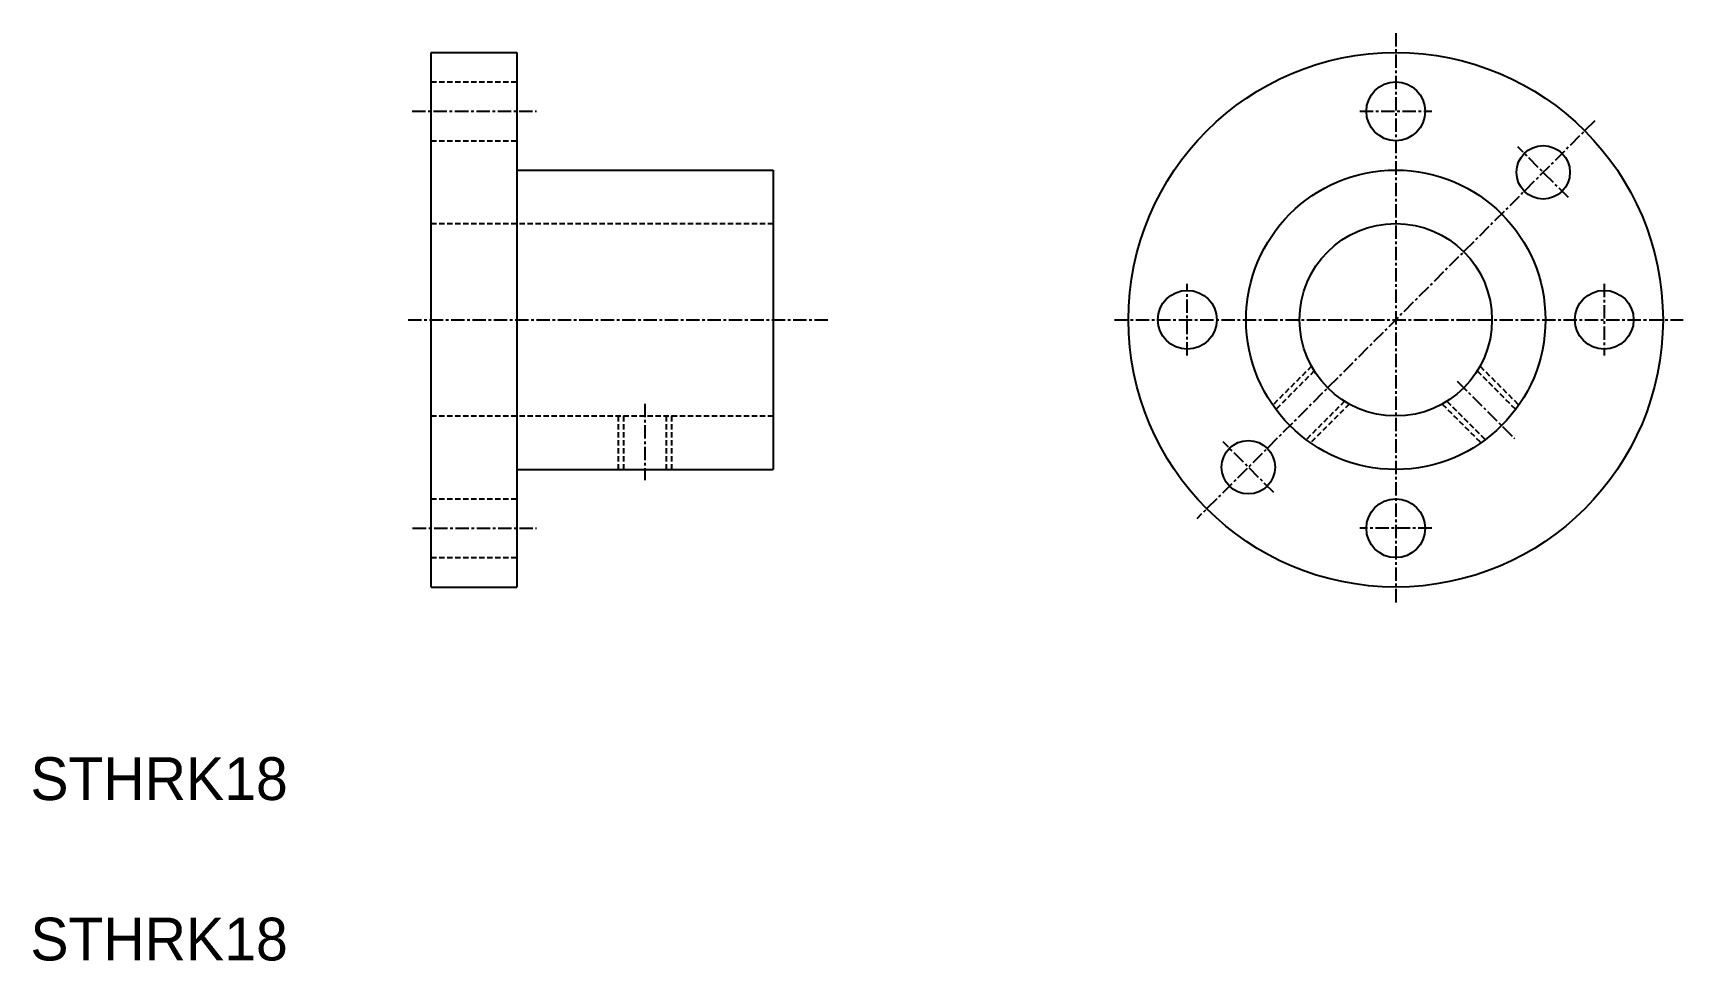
# Model space of a CAD drawing. Extents: x 61 to 216, y 81 to 168.
import ezdxf

# ---------------------------------------------------------------- set-up
doc = ezdxf.new("R2010")
doc.units = 0
doc.linetypes.add('CENTER', pattern=[2, 1.25, -0.25, 0.25, -0.25])
doc.linetypes.add('DASHED', pattern=[0.75, 0.5, -0.25])
doc.layers.get('0').update_dxf_attribs({"linetype": 'CONTINUOUS'})
doc.layers.add('CENTER', color=1, linetype='CENTER')

msp = doc.modelspace()

# ---------------------------------------------------------------- linework, layer by layer
at = {"color": 7, "linetype": 'CONTINUOUS'}
for p, q in [((98.6, 115.81), (98.6, 165.81)), ((98.6, 165.81), (106.6, 165.81)), ((106.6, 165.81), (106.6, 115.81)), ((106.6, 154.81), (130.6, 154.81)), ((130.6, 154.81), (130.6, 126.81)), ((106.6, 126.81), (130.6, 126.81)), ((98.6, 115.81), (106.6, 115.81))]:
    msp.add_line(p, q, dxfattribs=at)
at = {"color": 3, "linetype": 'DASHED'}
for p, q in [((98.6, 163.06), (106.6, 163.06)), ((98.6, 157.56), (106.6, 157.56)), ((98.6, 149.81), (130.6, 149.81)), ((180.96, 136.46), (177.33, 132.84)), ((181.22, 136.02), (177.63, 132.43)), ((196.46, 136.02), (200.05, 132.43)), ((196.72, 136.46), (200.35, 132.84)), ((184.05, 133.19), (180.46, 129.6)), ((184.49, 132.93), (180.87, 129.3)), ((193.19, 132.93), (196.81, 129.3)), ((193.63, 133.19), (197.22, 129.6)), ((98.6, 131.81), (130.6, 131.81)), ((116.1, 131.81), (116.1, 126.81)), ((116.6, 131.81), (116.6, 126.81)), ((120.6, 131.81), (120.6, 126.81)), ((121.1, 131.81), (121.1, 126.81)), ((98.6, 124.06), (106.6, 124.06)), ((98.6, 118.56), (106.6, 118.56))]:
    msp.add_line(p, q, dxfattribs=at)
at = {"color": 7, "linetype": 'CONTINUOUS'}
for centre, radius in [((188.84, 140.81), 25), ((188.84, 160.31), 2.75), ((202.63, 154.6), 2.5), ((188.84, 140.81), 14), ((188.84, 140.81), 9), ((169.34, 140.81), 2.75), ((208.34, 140.81), 2.75), ((175.05, 127.02), 2.5), ((188.84, 121.31), 2.75)]:
    msp.add_circle(centre, radius, dxfattribs=at)
at = {"layer": 'CENTER', "color": 1, "linetype": 'CENTER'}
for p, q in [((188.84, 167.63), (188.84, 114.14)), ((96.83, 160.31), (108.46, 160.31)), ((207.45, 159.42), (170.23, 122.2)), ((185.48, 160.31), (192.2, 160.31)), ((205, 152.23), (200.26, 156.97)), ((169.34, 137.46), (169.34, 144.17)), ((208.34, 144.17), (208.34, 137.46)), ((96.46, 140.81), (135.82, 140.81)), ((162.53, 140.81), (215.71, 140.81)), ((194.59, 135.06), (199.96, 129.69)), ((118.6, 132.94), (118.6, 125.81)), ((177.42, 124.65), (172.68, 129.39)), ((96.87, 121.31), (108.46, 121.31)), ((192.2, 121.31), (185.48, 121.31))]:
    msp.add_line(p, q, dxfattribs=at)

# ---------------------------------------------------------------- texts
at = {"color": 7, "linetype": 'CONTINUOUS'}
for p in [(61.11, 95.89), (61.11, 80.89)]:
    msp.add_text('STHRK18', height=4, dxfattribs=at).set_placement(p)

doc.saveas('drawing.dxf')
